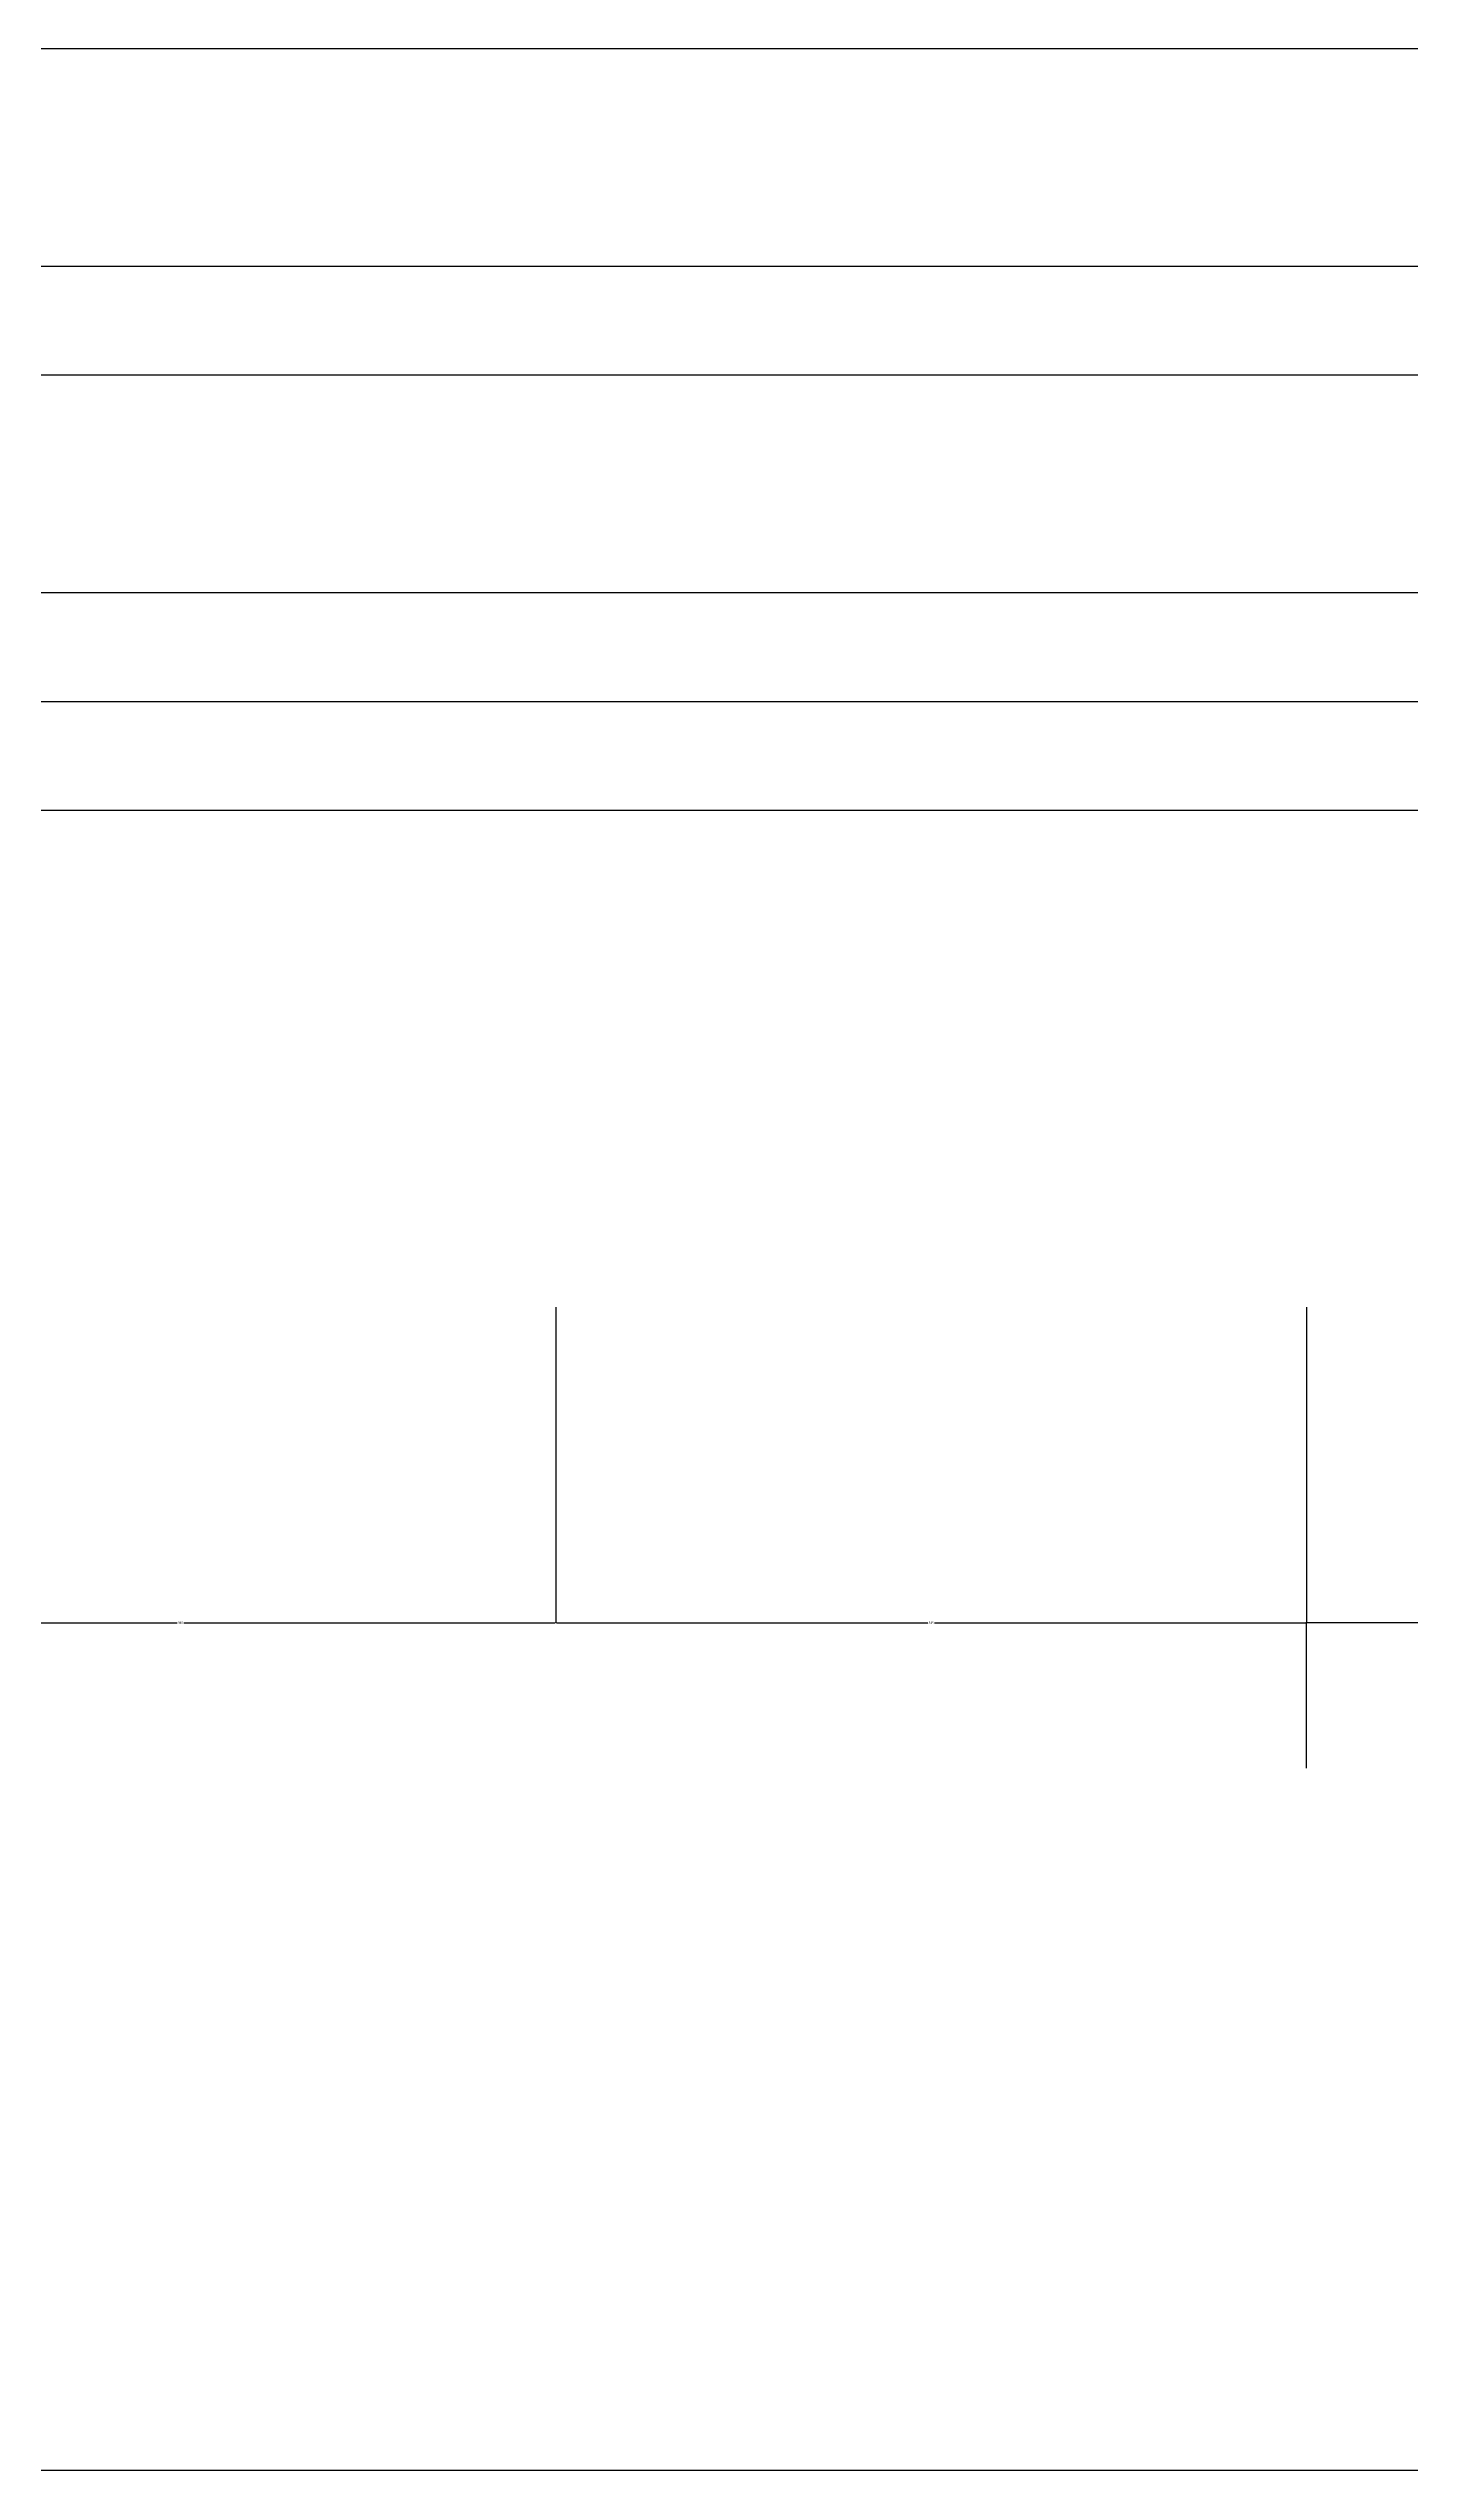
# Model space of a CAD drawing. Header units: metres. Extents: x -31380 to -25221, y 12032 to 17459.
# Drawn here: x -27903 to -27277, y 12032 to 13145 of the extents above; entities that cross this region are included whole.
import ezdxf

# ---------------------------------------------------------------- set-up
doc = ezdxf.new("R2010")
doc.units = ezdxf.units.M
doc.layers.add('DIM', color=3, linetype='Continuous')
doc.dimstyles.get("Standard").update_dxf_attribs({"dimtxt": 2.5, "dimasz": 2.5, "dimexe": 1.25, "dimexo": 0.625, "dimtad": 1, "dimcen": 2.5, "dimazin": 3, "dimtfac": 1, "dimtmove": 0, "dimatfit": 3})

# ---------------------------------------------------------------- blocks, each defined once
blk = doc.blocks.new('*D6')
for p, q in [((-31279.56, 12555.09), (-31279.56, 12032.6)), ((-27163.56, 12555.09), (-27163.56, 12032.6)), ((-31279.31, 12032.6), (-29223.56, 12032.6)), ((-29219.56, 12032.6), (-27163.81, 12032.6))]:
    blk.add_line(p, q)
at = {"layer": 'Defpoints'}
for p in [(-31279.56, 12555.09), (-27163.56, 12555.09), (-31279.56, 12032.6)]:
    blk.add_point(p, dxfattribs=at)
at = {"layer": 'DIM', "insert": (-29221.56, 12032.6), "char_height": 1, "attachment_point": 5}
blk.add_mtext('4116', dxfattribs=at)
blk = doc.blocks.new('*D14')
for p, q in [((-27245.56, 12421.92), (-27324.81, 12421.92)), ((-27324.56, 12355.09), (-27324.56, 12421.92)), ((-27163.31, 12421.92), (-27242.56, 12421.92)), ((-27163.56, 12355.09), (-27163.56, 12421.92))]:
    blk.add_line(p, q)
at = {"layer": 'Defpoints'}
for p in [(-27163.56, 12421.92), (-27324.56, 12355.09), (-27163.56, 12355.09)]:
    blk.add_point(p, dxfattribs=at)
at = {"layer": 'DIM', "insert": (-27244.06, 12421.92), "char_height": 1, "attachment_point": 5}
blk.add_mtext('160', dxfattribs=at)
blk = doc.blocks.new('*D15')
for p, q in [((-27669.56, 12566.94), (-27669.56, 12421.92)), ((-27324.56, 12566.94), (-27324.56, 12421.92)), ((-27669.31, 12421.92), (-27498.56, 12421.92)), ((-27495.56, 12421.92), (-27324.81, 12421.92))]:
    blk.add_line(p, q)
at = {"layer": 'Defpoints'}
for p in [(-27669.56, 12566.94), (-27324.56, 12566.94), (-27669.56, 12421.92)]:
    blk.add_point(p, dxfattribs=at)
at = {"layer": 'DIM', "insert": (-27497.06, 12421.92), "char_height": 1, "attachment_point": 5}
blk.add_mtext('345', dxfattribs=at)
blk = doc.blocks.new('*D16')
for p, q in [((-28014.56, 12566.94), (-28014.56, 12421.92)), ((-27669.56, 12566.94), (-27669.56, 12421.92)), ((-28014.31, 12421.92), (-27843.56, 12421.92)), ((-27840.56, 12421.92), (-27669.81, 12421.92))]:
    blk.add_line(p, q)
at = {"layer": 'Defpoints'}
for p in [(-28014.56, 12566.94), (-27669.56, 12566.94), (-28014.56, 12421.92)]:
    blk.add_point(p, dxfattribs=at)
at = {"layer": 'DIM', "insert": (-27842.06, 12421.92), "char_height": 1, "attachment_point": 5}
blk.add_mtext('345', dxfattribs=at)

msp = doc.modelspace()

# ---------------------------------------------------------------- linework, layer by layer
at = {"layer": 'DIM'}
for p, q in [((-31279.56, 13145.19), (-27188.56, 13145.19)), ((-31324.56, 13045.19), (-27143.56, 13045.19)), ((-31374.56, 12995.19), (-27093.56, 12995.19)), ((-31374.56, 12895.19), (-27093.56, 12895.19)), ((-31324.56, 12845.19), (-27143.56, 12845.19)), ((-31274.56, 12795.19), (-27188.56, 12795.19))]:
    msp.add_line(p, q, dxfattribs=at)

# ---------------------------------------------------------------- dimensions: what is measured, and where the dimension line sits
for base, p1, p2, picture, middle in [((-28014.56, 12421.92), (-28014.56, 12566.94), (-27669.56, 12566.94), '*D16', (-27842.06, 12421.92)), ((-27669.56, 12421.92), (-27669.56, 12566.94), (-27324.56, 12566.94), '*D15', (-27497.06, 12421.92)), ((-31279.56, 12032.6), (-31279.56, 12555.09), (-27163.56, 12555.09), '*D6', (-29221.56, 12032.6))]:
    dim = msp.add_linear_dim(base=base, p1=p1, p2=p2, dimstyle='Standard', dxfattribs=at)
    dim.commit()
    dim.dimension.update_dxf_attribs({"geometry": picture, "text_midpoint": middle})
dim = msp.add_linear_dim(base=(-27163.56, 12421.92), p1=(-27163.56, 12355.09), p2=(-27324.56, 12355.09), text='160', dimstyle='Standard', dxfattribs=at)
dim.commit()
dim.dimension.update_dxf_attribs({"geometry": '*D14', "text_midpoint": (-27244.06, 12421.92)})

doc.saveas('drawing.dxf')
